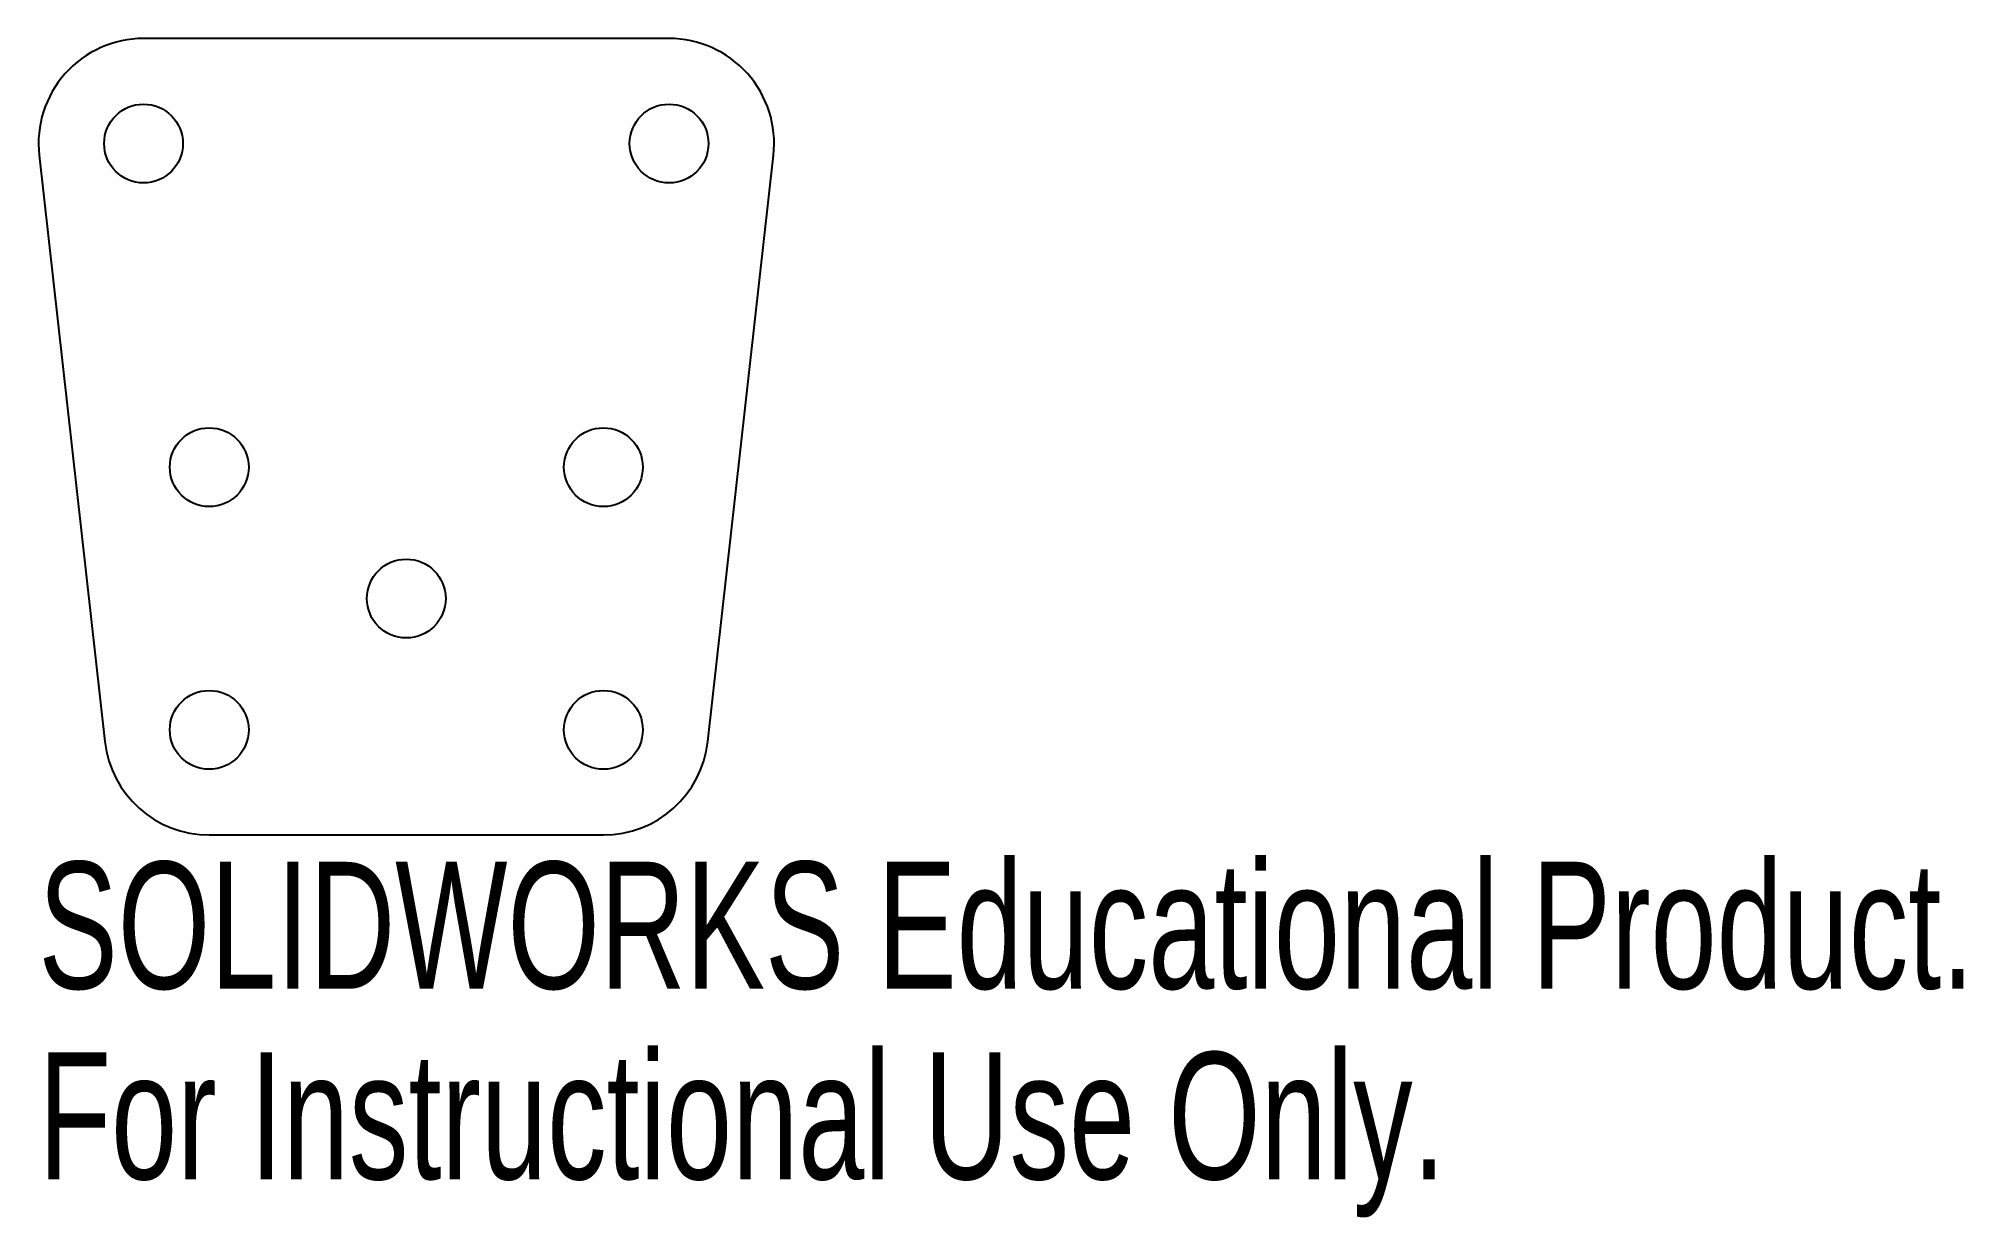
# Model space of a CAD drawing. Header units: millimetres. Extents: x -10.5 to 62.8, y -31.1 to 13.8.
import ezdxf

# ---------------------------------------------------------------- set-up
doc = ezdxf.new("R2010")
doc.units = ezdxf.units.MM
doc.styles.add('SLDTEXTSTYLE0', font='TXT', dxfattribs={"width": 0.7})

msp = doc.modelspace()

# ---------------------------------------------------------------- linework, layer by layer
at = {"color": 7, "linetype": 'Continuous', "lineweight": 25}
for p, q in [((13.516, 13.783), (-6.484, 13.783)), ((-10.459, 9.338), (-7.959, -12.983)), ((14.992, -12.983), (17.492, 9.338)), ((-3.984, -16.537), (11.016, -16.537))]:
    msp.add_line(p, q, dxfattribs=at)
for centre in [(-6.484, 9.783), (13.516, 9.783), (-3.984, -2.537), (11.016, -2.537), (3.516, -7.537), (-3.984, -12.537), (11.016, -12.537)]:
    msp.add_circle(centre, 1.5, dxfattribs=at)
for centre, start, end in [((-6.484, 9.783), 90, 186.39076), ((13.516, 9.783), 353.60924, 90), ((-3.984, -12.537), 186.39076, 270), ((11.016, -12.537), 270, 353.60924)]:
    msp.add_arc(centre, 4, start, end, dxfattribs=at)

# ---------------------------------------------------------------- texts
at = {"color": 7, "linetype": 'Continuous', "char_height": 4.83362, "attachment_point": 1, "style": 'SLDTEXTSTYLE0'}
for s, insert in [('SOLIDWORKS Educational Product.', (-10.484, -17.557)), ('For Instructional Use Only.', (-10.484, -24.807))]:
    msp.add_mtext(s, dxfattribs=dict(at, insert=insert))

doc.saveas('drawing.dxf')
